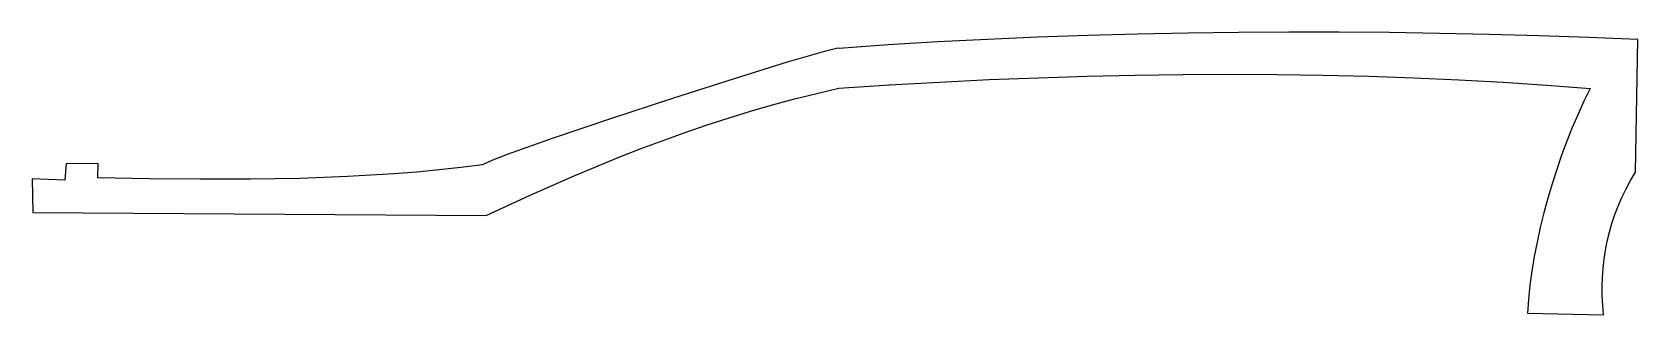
# Model space of a CAD drawing. Extents: x 11 to 778, y 163 to 298.
import ezdxf

# ---------------------------------------------------------------- set-up
doc = ezdxf.new("R2010")
doc.units = 0

msp = doc.modelspace()

# ---------------------------------------------------------------- linework, layer by layer
at = {"layer": 'Layer 1'}
for p, q in [((420.075765, 292.102134), (396.6131, 290.47532)), ((443.68675, 293.527842), (420.075765, 292.102134)), ((467.424852, 294.756543), (443.68675, 293.527842)), ((491.268866, 295.792334), (467.424852, 294.756543)), ((515.197589, 296.639314), (491.268866, 295.792334)), ((539.189817, 297.30158), (515.197589, 296.639314)), ((563.224347, 297.783231), (539.189817, 297.30158)), ((587.279975, 298.088365), (563.224347, 297.783231)), ((611.335498, 298.22108), (587.279975, 298.088365)), ((635.369711, 298.185474), (611.335498, 298.22108)), ((659.361412, 297.985646), (635.369711, 298.185474)), ((683.289397, 297.625693), (659.361412, 297.985646)), ((707.132462, 297.109714), (683.289397, 297.625693)), ((730.869403, 296.441807), (707.132462, 297.109714)), ((754.479017, 295.626069), (730.869403, 296.441807)), ((777.9401, 294.6666), (754.479017, 295.626069)), ((776.794, 231.4796), (777.9401, 294.6666)), ((371.748848, 283.83259), (346.442007, 276.010388)), ((389.598766, 289.013617), (371.748848, 283.83259)), ((394.671547, 290.276768), (389.598766, 289.013617)), ((396.060123, 290.517542), (394.671547, 290.276768)), ((396.6131, 290.47532), (396.060123, 290.517542)), ((346.442007, 276.010388), (317.056904, 266.625162)), ((468.241425, 275.566112), (491.698068, 276.512502)), ((491.698068, 276.512502), (514.924954, 277.248864)), ((514.924954, 277.248864), (537.921701, 277.77485)), ((537.921701, 277.77485), (560.687929, 278.090113)), ((560.687929, 278.090113), (583.223256, 278.194308)), ((583.223256, 278.194308), (605.527302, 278.087088)), ((605.527302, 278.087088), (627.599686, 277.768106)), ((627.599686, 277.768106), (649.440027, 277.237016)), ((649.440027, 277.237016), (671.047943, 276.493472)), ((671.047943, 276.493472), (692.423056, 275.537126)), ((375.358075, 266.364014), (385.923401, 269.018963)), ((385.923401, 269.018963), (396.496756, 271.470228)), ((396.496756, 271.470228), (420.640388, 273.044628)), ((420.640388, 273.044628), (444.555404, 274.410038)), ((444.555404, 274.410038), (468.241425, 275.566112)), ((692.423056, 275.537126), (713.564983, 274.367633)), ((713.564983, 274.367633), (734.473343, 272.984646)), ((734.473343, 272.984646), (755.147756, 271.387819)), ((755.147756, 271.387819), (752.214353, 265.362697)), ((317.056904, 266.625162), (286.9722, 256.755063)), ((354.250689, 260.463895), (364.800572, 263.510589)), ((364.800572, 263.510589), (375.358075, 266.364014)), ((752.214353, 265.362697), (749.377193, 259.144831)), ((286.9722, 256.755063), (259.566558, 247.478239)), ((322.644701, 250.216281), (333.172958, 253.811534)), ((333.172958, 253.811534), (343.708219, 257.229141)), ((343.708219, 257.229141), (354.250689, 260.463895)), ((749.377193, 259.144831), (746.6461, 252.75621)), ((259.566558, 247.478239), (238.218637, 239.872841)), ((301.60838, 242.51367), (312.123244, 246.448591)), ((312.123244, 246.448591), (322.644701, 250.216281)), ((744.0309, 246.218829), (741.541416, 239.554677)), ((746.6461, 252.75621), (744.0309, 246.218829)), ((238.218637, 239.872841), (230.872154, 237.033849)), ((270.101304, 229.757605), (291.099905, 238.416727)), ((291.099905, 238.416727), (301.60838, 242.51367)), ((741.541416, 239.554677), (739.187472, 232.785747)), ((27.548238, 235.482681), (26.951621, 227.647631)), ((42.923938, 235.64891), (27.548238, 235.482681)), ((42.7261, 228.81773), (42.923938, 235.64891)), ((184.182813, 230.655063), (161.973131, 229.32989)), ((195.016129, 231.520143), (184.182813, 230.655063)), ((205.654775, 232.530404), (195.016129, 231.520143)), ((216.088512, 233.693483), (205.654775, 232.530404)), ((226.3071, 235.01702), (216.088512, 233.693483)), ((230.872154, 237.033849), (226.3071, 235.01702)), ((739.187472, 232.785747), (736.978894, 225.93403)), ((774.457041, 227.493779), (776.794, 231.4796)), ((26.951621, 227.647631), (11.360821, 228.241708)), ((11.360821, 228.241708), (11.677756, 212.205608)), ((67.395594, 228.308696), (42.7261, 228.81773)), ((91.736963, 228.044287), (67.395594, 228.308696)), ((115.668288, 228.08561), (91.736963, 228.044287)), ((139.10765, 228.493775), (115.668288, 228.08561)), ((161.973131, 229.32989), (139.10765, 228.493775)), ((249.125801, 220.512884), (270.101304, 229.757605)), ((736.978894, 225.93403), (734.925506, 219.021519)), ((770.346003, 219.413153), (772.307928, 223.471588)), ((772.307928, 223.471588), (774.457041, 227.493779)), ((228.171756, 210.724228), (249.125801, 220.512884)), ((734.925506, 219.021519), (733.037132, 212.070205)), ((766.981088, 211.18806), (768.570609, 215.318602)), ((768.570609, 215.318602), (770.346003, 219.413153)), ((11.677756, 212.205608), (228.171756, 210.724228)), ((733.037132, 212.070205), (731.323596, 205.102079)), ((764.357037, 202.819514), (765.576783, 207.021655)), ((765.576783, 207.021655), (766.981088, 211.18806)), ((731.323596, 205.102079), (729.794723, 198.139133)), ((763.321193, 198.581763), (764.357037, 202.819514)), ((729.794723, 198.139133), (728.460337, 191.20336)), ((761.798578, 189.999937), (762.468592, 194.308528)), ((762.468592, 194.308528), (763.321193, 198.581763)), ((727.330263, 184.31675), (726.414326, 177.501295)), ((728.460337, 191.20336), (727.330263, 184.31675)), ((761.00368, 181.277192), (761.310493, 185.656116)), ((761.310493, 185.656116), (761.798578, 189.999937)), ((726.414326, 177.501295), (725.722348, 170.778988)), ((760.877482, 176.863292), (761.00368, 181.277192)), ((760.93124, 172.414542), (760.877482, 176.863292)), ((725.722348, 170.778988), (725.264156, 164.171819)), ((761.164299, 167.931069), (760.93124, 172.414542)), ((725.264156, 164.171819), (761.575956, 163.413488)), ((761.576, 163.413), (761.164299, 167.931069)), ((761.575956, 163.413488), (761.576, 163.413))]:
    msp.add_line(p, q, dxfattribs=at)

doc.saveas('drawing.dxf')
